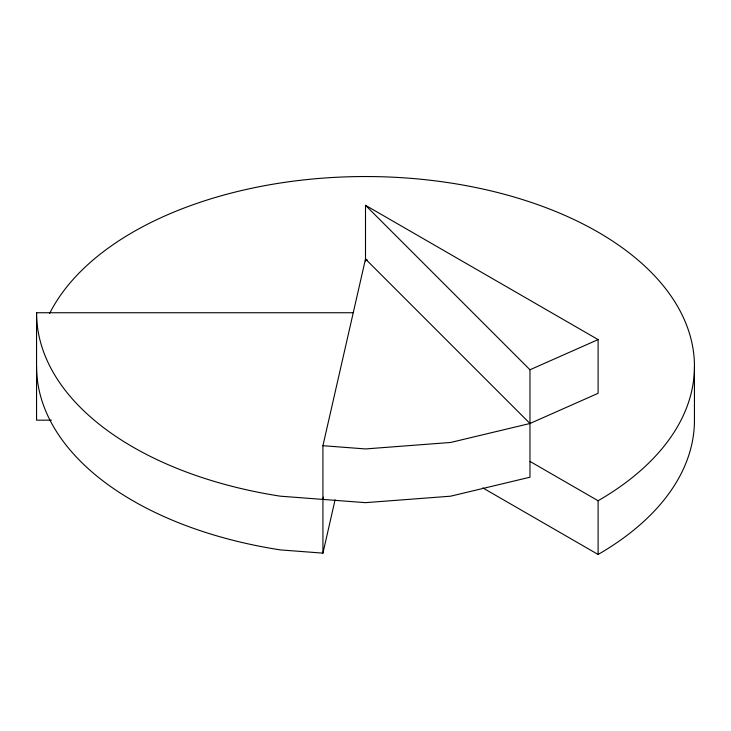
<?xml version="1.0" encoding="UTF-8"?>
<svg xmlns="http://www.w3.org/2000/svg" width="731" height="731" viewBox="0 0 731 731"><rect width="100%" height="100%" fill="white"/><g stroke="black" fill="none" stroke-linecap="round" stroke-linejoin="round"><path stroke-width="1.1" d="M36.55 366.45A328.95 189.914 0 0 0 280.366 549.904L322.928 553.139L322.928 445.7L365.5 259.021L367.474 260.154M322.928 499.419L323.44 497.199M322.928 553.139L335.09 499.794M51.398 420.17L36.55 420.17L36.55 312.74A328.95 189.914 0 0 0 280.366 496.185L365.5 502.654L450.634 496.185L529.975 477.206L529.975 369.776L598.104 339.595L598.104 393.315L529.975 423.496L450.634 442.465L365.5 448.935L322.928 445.7M36.55 312.74L352.936 312.74M365.5 261.259L365.5 205.301L598.104 339.595M530.094 461.48L598.104 500.744L598.104 554.463L482.789 487.888M365.5 205.301L529.975 369.776M365.5 259.021L529.975 423.496M694.45 366.45L694.45 420.17A328.95 189.914 0 0 1 598.104 554.463M49.598 313.498A328.95 189.914 0 0 1 532.926 202.971A328.95 189.914 0 0 1 598.104 500.744"/></g></svg>
